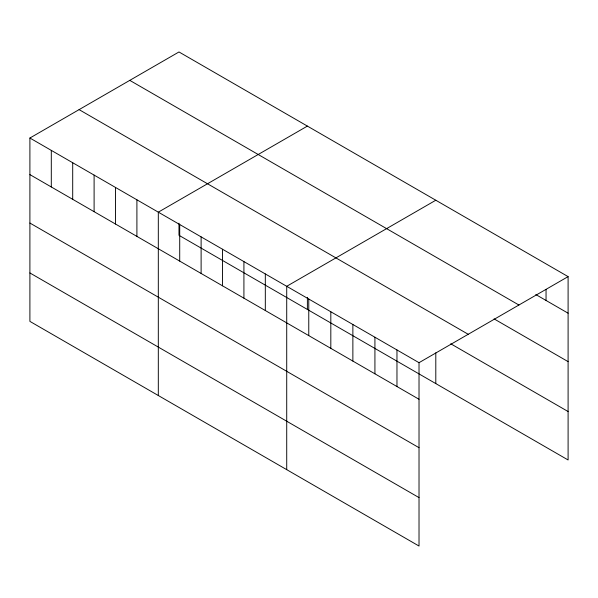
<?xml version="1.0" encoding="UTF-8"?>
<svg xmlns="http://www.w3.org/2000/svg" width="598" height="598" viewBox="0 0 598 598"><rect width="100%" height="100%" fill="white"/><g stroke="black" fill="none" stroke-linecap="round" stroke-linejoin="round"><path stroke-width="0.9" d="M29.9 138.026L419.019 362.687L419.019 546.041L29.9 321.38L29.9 138.026L178.981 51.959L568.1 276.62L568.1 459.974L178.981 235.313L178.981 223.204M307.387 126.096L158.313 212.163L158.313 395.517M435.8 200.233L286.719 286.3L286.719 469.654M419.019 362.687L568.1 276.62M535.815 294.552L568.1 313.195M129.781 80.364L518.907 305.017M494.075 318.891L568.1 361.633M79.093 109.628L468.219 334.282M450.765 343.79L568.1 411.536M29.9 174.609L419.019 399.27M29.9 223.047L419.019 447.7M29.9 272.95L419.019 497.603M546.049 289.492L546.049 300.465M435.8 352.85L435.8 383.587M396.967 349.957L396.967 386.54M374.924 337.227L374.924 373.802M352.872 324.497L352.872 361.072M330.821 311.767L330.821 348.342M308.77 299.037L308.77 335.613M307.387 297.341L307.387 309.45M265.318 273.944L265.318 310.526M243.917 261.588L243.917 298.17M222.516 249.231L222.516 285.814M201.115 236.875L201.115 273.458M179.714 224.519L179.714 261.102M136.905 199.807L136.905 236.389M115.504 187.451L115.504 224.033M94.103 175.094L94.103 211.677M72.702 162.738L72.702 199.321M51.301 150.382L51.301 186.965"/></g></svg>
